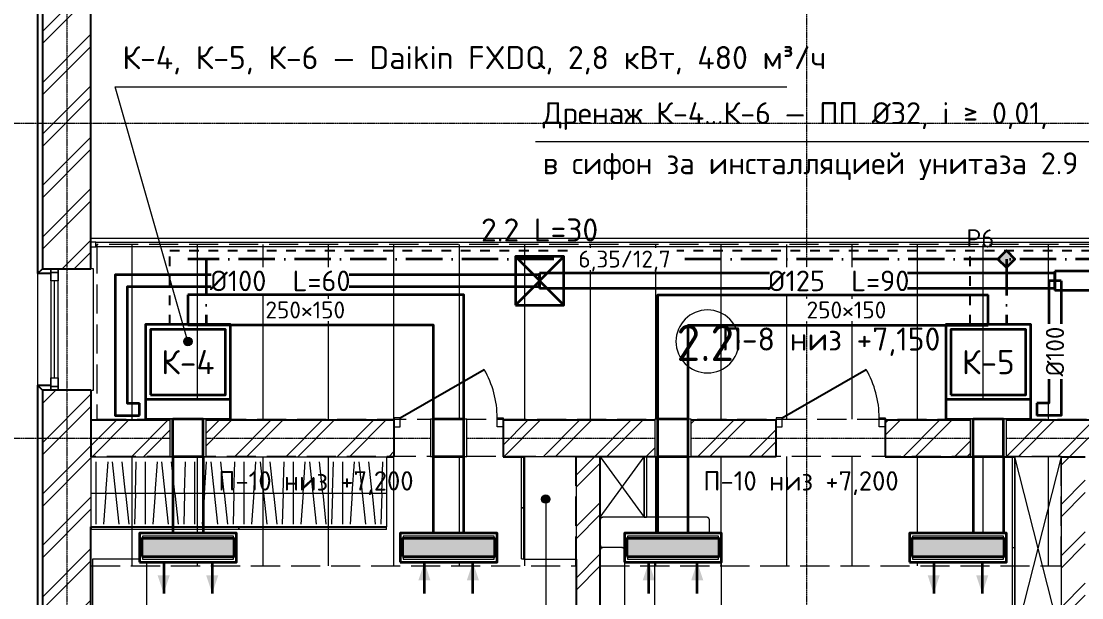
# Model space of a CAD drawing. Header units: millimetres. Extents: x -5016 to 22834, y -6019 to 18943.
# Drawn here: x -375 to 8371, y 4985 to 9742 of the extents above; entities that cross this region are included whole.
import ezdxf
from ezdxf.enums import TextEntityAlignment as Align

# ---------------------------------------------------------------- set-up
doc = ezdxf.new("R2010")
doc.units = ezdxf.units.MM
for name, pattern in [('ОВ_ПУНКТ', [160, 80, -80]), ('ОВ_ШП', [460, 300, -80, 0, -80]), ('ОВ_ШТРИХ', [330, 240, -90]), ('Осевая 12-2-2', [16, 12, -2, 0, -2])]:
    doc.linetypes.add(name, pattern=pattern)
for name, color, linetype, lineweight in [('A-AREA-IDEN', 8, 'Continuous', 13), ('A-DETL-GENF', 9, 'Continuous', 13), ('A-DOOR', 8, 'Continuous', 13), ('A-FLOR', 9, 'Continuous', 13), ('A-GLAZ', 8, 'Continuous', 13), ('A-GLAZ-CWMG', 8, 'Continuous', 13), ('A-WALL', 8, 'Continuous', 13), ('A-WALL-PATT', 8, 'Continuous', 13), ('I-FURN', 9, 'Continuous', 13), ('S-GRID', 8, 'Continuous', 13), ('АР_подложка', 8, 'Continuous', 13), ('ОВ_выноски', 7, 'Continuous', 18), ('ОВ_Дренаж', 4, 'Continuous', 25), ('ОВ_зоны', 5, 'Continuous', 18), ('ОВ_марки', 7, 'Continuous', 18), ('ОВ_П', 5, 'Continuous', 35), ('ОВ_Рец', 6, 'Continuous', 35), ('ОВ_Фреон', 6, 'Continuous', 35)]:
    doc.layers.add(name, color=color, linetype=linetype, lineweight=lineweight)
doc.styles.add('GOST', font='isocpeur.ttf', dxfattribs={"width": 0.9})
doc.styles.add('GOST Common', font='GOST_Common.ttf', dxfattribs={"height": 300})
pattern_1 = [(45, (0, 0), (-212.132, 212.132), []), (45, (0, 100), (-212.132, 212.132), [])]

# ---------------------------------------------------------------- blocks, each defined once
blk = doc.blocks.new('INT 18 Шкаф - INT 18 Шкаф-1564907-Этаж 2 - Планировка')
at = {"layer": 'A-DETL-GENF'}
for p, q in [((-1179.3, 307), (-1179.3, -207)), ((-1098, 50), (-1079.2, 307)), ((-1043.7, 307), (-1016.7, 50)), ((-935.3, 50), (-962.3, 307)), ((-854, 50), (-846.1, 307)), ((-772.7, 307), (-772.7, -207)), ((-691.3, 50), (-672.5, 307)), ((-637, 307), (-610, 50)), ((-528.7, 50), (-555.7, 307)), ((-447.3, 50), (-439.5, 307)), ((-366, 307), (-366, -207)), ((-284.7, 50), (-265.8, 307)), ((-230.3, 307), (-203.3, 50)), ((-122, 50), (-149, 307)), ((-40.7, 50), (-32.8, 307)), ((40.7, 307), (40.7, -207)), ((122, 50), (140.8, 307)), ((176.3, 307), (203.3, 50)), ((284.7, 50), (257.7, 307)), ((366, 50), (373.9, 307)), ((447.3, 307), (447.3, -207)), ((528.7, 50), (547.5, 307)), ((583, 307), (610, 50)), ((691.3, 50), (664.3, 307)), ((772.7, 50), (780.5, 307)), ((854, 307), (854, -207)), ((935.3, 50), (954.2, 307)), ((989.7, 307), (1016.7, 50)), ((1098, 50), (1071, 307)), ((1179.3, 50), (1187.2, 307)), ((-1220, 50), (-813.3, 50)), ((-1098, 50), (-1116.8, -207)), ((-1016.7, 50), (-989.7, -207)), ((-935.3, 50), (-908.3, -207)), ((-854, 50), (-861.9, -207)), ((-813.3, 50), (-406.7, 50)), ((-691.3, 50), (-710.2, -207)), ((-610, 50), (-583, -207)), ((-528.7, 50), (-501.7, -207)), ((-447.3, 50), (-455.2, -207)), ((-406.7, 50), (0, 50)), ((-284.7, 50), (-303.5, -207)), ((-203.3, 50), (-176.3, -207)), ((-122, 50), (-95, -207)), ((-40.7, 50), (-48.5, -207)), ((0, 50), (406.7, 50)), ((122, 50), (103.2, -207)), ((203.3, 50), (230.3, -207)), ((284.7, 50), (311.7, -207)), ((366, 50), (358.1, -207)), ((406.7, 50), (813.3, 50)), ((528.7, 50), (509.8, -207)), ((610, 50), (637, -207)), ((691.3, 50), (718.3, -207)), ((772.7, 50), (764.8, -207)), ((813.3, 50), (1220, 50)), ((935.3, 50), (916.5, -207)), ((1016.7, 50), (1043.7, -207)), ((1098, 50), (1125, -207)), ((1179.3, 50), (1171.5, -207))]:
    blk.add_line(p, q, dxfattribs=at)
at = {"layer": 'I-FURN'}
for p, q in [((-1220, 350), (1220, 350)), ((-1220, 350), (-1220, -230)), ((1220, -230), (1220, 350)), ((1220, -230), (-1220, -230)), ((-1218.5, -232), (-0.8, -232)), ((-1218.5, -232), (-1218.5, -250)), ((-0.8, -250), (-1218.5, -250)), ((-0.8, -250), (-0.8, -232)), ((0.8, -232), (1218.5, -232)), ((0.8, -232), (0.8, -250)), ((1218.5, -250), (0.8, -250)), ((1218.5, -250), (1218.5, -232))]:
    blk.add_line(p, q, dxfattribs=at)
blk = doc.blocks.new('INT 18 Шкаф - INT 18 Шкаф-1564945-Этаж 2 - Планировка')
at = {"layer": 'I-FURN'}
for p, q in [((-422.5, 350), (422.5, 350)), ((-422.5, 350), (-422.5, -80)), ((422.5, -80), (422.5, 350)), ((422.5, -80), (-422.5, -80)), ((-421, -82), (-0.8, -82)), ((-421, -82), (-421, -100)), ((-0.8, -100), (-0.8, -82)), ((0.8, -82), (421, -82)), ((0.8, -82), (0.8, -100)), ((421, -100), (421, -82)), ((-0.8, -100), (-421, -100)), ((421, -100), (0.8, -100))]:
    blk.add_line(p, q, dxfattribs=at)
blk = doc.blocks.new('INT Диван прямой - INT Диван прямой-1564975-Этаж 2 - Планировка')
at = {"layer": 'I-FURN'}
for p, q in [((-1150, 579), (-1150, -279)), ((-900, 579), (-900, 421)), ((900, 421), (900, 579)), ((1150, -279), (1150, 579)), ((-900, 379), (-900, 421)), ((-900, 379), (-900, 171)), ((879, 400), (-879, 400)), ((900, 421), (900, 379)), ((900, 171), (900, 379)), ((-900, -279), (-900, 171)), ((-879, 150), (879, 150)), ((900, 171), (900, -279)), ((-1129, -300), (-921, -300)), ((-900, -279), (-900, -379)), ((900, -379), (900, -279)), ((921, -300), (1129, -300)), ((-879, -400), (879, -400))]:
    blk.add_line(p, q, dxfattribs=at)
at = {"layer": 'I-FURN', "flags": 128}
for points in [[(-1129, 600), (-1129.8, 600), (-1130.7, 599.9), (-1131.5, 599.8), (-1132.3, 599.7), (-1133.2, 599.6), (-1134, 599.4), (-1134.8, 599.2), (-1135.6, 598.9), (-1136.4, 598.7), (-1137.2, 598.3), (-1137.9, 598), (-1138.7, 597.6), (-1139.4, 597.2), (-1140.2, 596.8), (-1140.9, 596.3), (-1141.5, 595.8), (-1142.2, 595.3), (-1142.8, 594.8), (-1143.5, 594.2), (-1144.1, 593.6), (-1144.6, 593), (-1145.2, 592.4), (-1145.7, 591.7), (-1146.2, 591), (-1146.7, 590.3), (-1147.1, 589.6), (-1147.5, 588.9), (-1147.9, 588.1), (-1148.3, 587.4), (-1148.6, 586.6), (-1148.9, 585.8), (-1149.1, 585), (-1149.3, 584.2), (-1149.5, 583.4), (-1149.7, 582.6), (-1149.8, 581.7), (-1149.9, 580.9), (-1150, 580.1), (-1150, 579.2), (-1150, 579)], [(-900, 579), (-900, 579.8), (-900.1, 580.7), (-900.2, 581.5), (-900.3, 582.3), (-900.4, 583.2), (-900.6, 584), (-900.8, 584.8), (-901.1, 585.6), (-901.3, 586.4), (-901.7, 587.2), (-902, 587.9), (-902.4, 588.7), (-902.8, 589.4), (-903.2, 590.2), (-903.7, 590.9), (-904.2, 591.5), (-904.7, 592.2), (-905.2, 592.8), (-905.8, 593.5), (-906.4, 594.1), (-907, 594.6), (-907.6, 595.2), (-908.3, 595.7), (-909, 596.2), (-909.7, 596.7), (-910.4, 597.1), (-911.1, 597.5), (-911.9, 597.9), (-912.6, 598.3), (-913.4, 598.6), (-914.2, 598.9), (-915, 599.1), (-915.8, 599.3), (-916.6, 599.5), (-917.4, 599.7), (-918.3, 599.8), (-919.1, 599.9), (-919.9, 600), (-920.8, 600), (-921, 600)], [(-879, 600), (-879.8, 600), (-880.7, 599.9), (-881.5, 599.8), (-882.3, 599.7), (-883.2, 599.6), (-884, 599.4), (-884.8, 599.2), (-885.6, 598.9), (-886.4, 598.7), (-887.2, 598.3), (-887.9, 598), (-888.7, 597.6), (-889.4, 597.2), (-890.2, 596.8), (-890.9, 596.3), (-891.5, 595.8), (-892.2, 595.3), (-892.8, 594.8), (-893.5, 594.2), (-894.1, 593.6), (-894.6, 593), (-895.2, 592.4), (-895.7, 591.7), (-896.2, 591), (-896.7, 590.3), (-897.1, 589.6), (-897.5, 588.9), (-897.9, 588.1), (-898.3, 587.4), (-898.6, 586.6), (-898.9, 585.8), (-899.1, 585), (-899.3, 584.2), (-899.5, 583.4), (-899.7, 582.6), (-899.8, 581.7), (-899.9, 580.9), (-900, 580.1), (-900, 579.2), (-900, 579)], [(900, 579), (900, 579.8), (899.9, 580.7), (899.8, 581.5), (899.7, 582.3), (899.6, 583.2), (899.4, 584), (899.2, 584.8), (898.9, 585.6), (898.7, 586.4), (898.3, 587.2), (898, 587.9), (897.6, 588.7), (897.2, 589.4), (896.8, 590.2), (896.3, 590.9), (895.8, 591.5), (895.3, 592.2), (894.8, 592.8), (894.2, 593.5), (893.6, 594.1), (893, 594.6), (892.4, 595.2), (891.7, 595.7), (891, 596.2), (890.3, 596.7), (889.6, 597.1), (888.9, 597.5), (888.1, 597.9), (887.4, 598.3), (886.6, 598.6), (885.8, 598.9), (885, 599.1), (884.2, 599.3), (883.4, 599.5), (882.6, 599.7), (881.7, 599.8), (880.9, 599.9), (880.1, 600), (879.2, 600), (879, 600)], [(921, 600), (920.2, 600), (919.3, 599.9), (918.5, 599.8), (917.7, 599.7), (916.8, 599.6), (916, 599.4), (915.2, 599.2), (914.4, 598.9), (913.6, 598.7), (912.8, 598.3), (912.1, 598), (911.3, 597.6), (910.6, 597.2), (909.8, 596.8), (909.1, 596.3), (908.5, 595.8), (907.8, 595.3), (907.2, 594.8), (906.5, 594.2), (905.9, 593.6), (905.4, 593), (904.8, 592.4), (904.3, 591.7), (903.8, 591), (903.3, 590.3), (902.9, 589.6), (902.5, 588.9), (902.1, 588.1), (901.7, 587.4), (901.4, 586.6), (901.1, 585.8), (900.9, 585), (900.7, 584.2), (900.5, 583.4), (900.3, 582.6), (900.2, 581.7), (900.1, 580.9), (900, 580.1), (900, 579.2), (900, 579)], [(1150, 579), (1150, 579.8), (1149.9, 580.7), (1149.8, 581.5), (1149.7, 582.3), (1149.6, 583.2), (1149.4, 584), (1149.2, 584.8), (1148.9, 585.6), (1148.7, 586.4), (1148.3, 587.2), (1148, 587.9), (1147.6, 588.7), (1147.2, 589.4), (1146.8, 590.2), (1146.3, 590.9), (1145.8, 591.5), (1145.3, 592.2), (1144.8, 592.8), (1144.2, 593.5), (1143.6, 594.1), (1143, 594.6), (1142.4, 595.2), (1141.7, 595.7), (1141, 596.2), (1140.3, 596.7), (1139.6, 597.1), (1138.9, 597.5), (1138.1, 597.9), (1137.4, 598.3), (1136.6, 598.6), (1135.8, 598.9), (1135, 599.1), (1134.2, 599.3), (1133.4, 599.5), (1132.6, 599.7), (1131.7, 599.8), (1130.9, 599.9), (1130.1, 600), (1129.2, 600), (1129, 600)], [(-900, 421), (-900, 420.2), (-899.9, 419.3), (-899.8, 418.5), (-899.7, 417.7), (-899.6, 416.8), (-899.4, 416), (-899.2, 415.2), (-898.9, 414.4), (-898.7, 413.6), (-898.3, 412.8), (-898, 412.1), (-897.6, 411.3), (-897.2, 410.6), (-896.8, 409.8), (-896.3, 409.1), (-895.8, 408.5), (-895.3, 407.8), (-894.8, 407.2), (-894.2, 406.5), (-893.6, 405.9), (-893, 405.4), (-892.4, 404.8), (-891.7, 404.3), (-891, 403.8), (-890.3, 403.3), (-889.6, 402.9), (-888.9, 402.5), (-888.1, 402.1), (-887.4, 401.7), (-886.6, 401.4), (-885.8, 401.1), (-885, 400.9), (-884.2, 400.7), (-883.4, 400.5), (-882.6, 400.3), (-881.7, 400.2), (-880.9, 400.1), (-880.1, 400), (-879.2, 400), (-879, 400)], [(-879, 400), (-879.8, 400), (-880.7, 399.9), (-881.5, 399.8), (-882.3, 399.7), (-883.2, 399.6), (-884, 399.4), (-884.8, 399.2), (-885.6, 398.9), (-886.4, 398.7), (-887.2, 398.3), (-887.9, 398), (-888.7, 397.6), (-889.4, 397.2), (-890.2, 396.8), (-890.9, 396.3), (-891.5, 395.8), (-892.2, 395.3), (-892.8, 394.8), (-893.5, 394.2), (-894.1, 393.6), (-894.6, 393), (-895.2, 392.4), (-895.7, 391.7), (-896.2, 391), (-896.7, 390.3), (-897.1, 389.6), (-897.5, 388.9), (-897.9, 388.1), (-898.3, 387.4), (-898.6, 386.6), (-898.9, 385.8), (-899.1, 385), (-899.3, 384.2), (-899.5, 383.4), (-899.7, 382.6), (-899.8, 381.7), (-899.9, 380.9), (-900, 380.1), (-900, 379.2), (-900, 379)], [(-879, 400), (-879.8, 400), (-880.7, 399.9), (-881.5, 399.8), (-882.3, 399.7), (-883.2, 399.6), (-884, 399.4), (-884.8, 399.2), (-885.6, 398.9), (-886.4, 398.7), (-887.2, 398.3), (-887.9, 398), (-888.7, 397.6), (-889.4, 397.2), (-890.2, 396.8), (-890.9, 396.3), (-891.5, 395.8), (-892.2, 395.3), (-892.8, 394.8), (-893.5, 394.2), (-894.1, 393.6), (-894.6, 393), (-895.2, 392.4), (-895.7, 391.7), (-896.2, 391), (-896.7, 390.3), (-897.1, 389.6), (-897.5, 388.9), (-897.9, 388.1), (-898.3, 387.4), (-898.6, 386.6), (-898.9, 385.8), (-899.1, 385), (-899.3, 384.2), (-899.5, 383.4), (-899.7, 382.6), (-899.8, 381.7), (-899.9, 380.9), (-900, 380.1), (-900, 379.2)], [(879, 400), (879.8, 400), (880.7, 400.1), (881.5, 400.2), (882.3, 400.3), (883.2, 400.4), (884, 400.6), (884.8, 400.8), (885.6, 401.1), (886.4, 401.3), (887.2, 401.7), (887.9, 402), (888.7, 402.4), (889.4, 402.8), (890.2, 403.2), (890.9, 403.7), (891.5, 404.2), (892.2, 404.7), (892.8, 405.2), (893.5, 405.8), (894.1, 406.4), (894.6, 407), (895.2, 407.6), (895.7, 408.3), (896.2, 409), (896.7, 409.7), (897.1, 410.4), (897.5, 411.1), (897.9, 411.9), (898.3, 412.6), (898.6, 413.4), (898.9, 414.2), (899.1, 415), (899.3, 415.8), (899.5, 416.6), (899.7, 417.4), (899.8, 418.3), (899.9, 419.1), (900, 419.9), (900, 420.8), (900, 421)], [(900, 379), (900, 379.8), (899.9, 380.7), (899.8, 381.5), (899.7, 382.3), (899.6, 383.2), (899.4, 384), (899.2, 384.8), (898.9, 385.6), (898.7, 386.4), (898.3, 387.2), (898, 387.9), (897.6, 388.7), (897.2, 389.4), (896.8, 390.2), (896.3, 390.9), (895.8, 391.5), (895.3, 392.2), (894.8, 392.8), (894.2, 393.5), (893.6, 394.1), (893, 394.6), (892.4, 395.2), (891.7, 395.7), (891, 396.2), (890.3, 396.7), (889.6, 397.1), (888.9, 397.5), (888.1, 397.9), (887.4, 398.3), (886.6, 398.6), (885.8, 398.9), (885, 399.1), (884.2, 399.3), (883.4, 399.5), (882.6, 399.7), (881.7, 399.8), (880.9, 399.9), (880.1, 400), (879.2, 400), (879, 400)], [(900, 379), (900, 379.8), (899.9, 380.7), (899.8, 381.5), (899.7, 382.3), (899.6, 383.2), (899.4, 384), (899.2, 384.8), (898.9, 385.6), (898.7, 386.4), (898.3, 387.2), (898, 387.9), (897.6, 388.7), (897.2, 389.4), (896.8, 390.2), (896.3, 390.9), (895.8, 391.5), (895.3, 392.2), (894.8, 392.8), (894.2, 393.5), (893.6, 394.1), (893, 394.6), (892.4, 395.2), (891.7, 395.7), (891, 396.2), (890.3, 396.7), (889.6, 397.1), (888.9, 397.5), (888.1, 397.9), (887.4, 398.3), (886.6, 398.6), (885.8, 398.9), (885, 399.1), (884.2, 399.3), (883.4, 399.5), (882.6, 399.7), (881.7, 399.8), (880.9, 399.9), (880.1, 400), (879.2, 400), (879, 400)], [(-900, 171), (-900, 170.2), (-899.9, 169.3), (-899.8, 168.5), (-899.7, 167.7), (-899.6, 166.8), (-899.4, 166), (-899.2, 165.2), (-898.9, 164.4), (-898.7, 163.6), (-898.3, 162.8), (-898, 162.1), (-897.6, 161.3), (-897.2, 160.6), (-896.8, 159.8), (-896.3, 159.1), (-895.8, 158.5), (-895.3, 157.8), (-894.8, 157.2), (-894.2, 156.5), (-893.6, 155.9), (-893, 155.4), (-892.4, 154.8), (-891.7, 154.3), (-891, 153.8), (-890.3, 153.3), (-889.6, 152.9), (-888.9, 152.5), (-888.1, 152.1), (-887.4, 151.7), (-886.6, 151.4), (-885.8, 151.1), (-885, 150.9), (-884.2, 150.7), (-883.4, 150.5), (-882.6, 150.3), (-881.7, 150.2), (-880.9, 150.1), (-880.1, 150), (-879.2, 150), (-879, 150)], [(879, 150), (879.8, 150), (880.7, 150.1), (881.5, 150.2), (882.3, 150.3), (883.2, 150.4), (884, 150.6), (884.8, 150.8), (885.6, 151.1), (886.4, 151.3), (887.2, 151.7), (887.9, 152), (888.7, 152.4), (889.4, 152.8), (890.2, 153.2), (890.9, 153.7), (891.5, 154.2), (892.2, 154.7), (892.8, 155.2), (893.5, 155.8), (894.1, 156.4), (894.6, 157), (895.2, 157.6), (895.7, 158.3), (896.2, 159), (896.7, 159.7), (897.1, 160.4), (897.5, 161.1), (897.9, 161.9), (898.3, 162.6), (898.6, 163.4), (898.9, 164.2), (899.1, 165), (899.3, 165.8), (899.5, 166.6), (899.7, 167.4), (899.8, 168.3), (899.9, 169.1), (900, 169.9), (900, 170.8), (900, 171)], [(-1150, -279), (-1150, -279.8), (-1149.9, -280.7), (-1149.8, -281.5), (-1149.7, -282.3), (-1149.6, -283.2), (-1149.4, -284), (-1149.2, -284.8), (-1148.9, -285.6), (-1148.7, -286.4), (-1148.3, -287.2), (-1148, -287.9), (-1147.6, -288.7), (-1147.2, -289.4), (-1146.8, -290.2), (-1146.3, -290.9), (-1145.8, -291.5), (-1145.3, -292.2), (-1144.8, -292.8), (-1144.2, -293.5), (-1143.6, -294.1), (-1143, -294.6), (-1142.4, -295.2), (-1141.7, -295.7), (-1141, -296.2), (-1140.3, -296.7), (-1139.6, -297.1), (-1138.9, -297.5), (-1138.1, -297.9), (-1137.4, -298.3), (-1136.6, -298.6), (-1135.8, -298.9), (-1135, -299.1), (-1134.2, -299.3), (-1133.4, -299.5), (-1132.6, -299.7), (-1131.7, -299.8), (-1130.9, -299.9), (-1130.1, -300), (-1129.2, -300), (-1129, -300)], [(-921, -300), (-920.2, -300), (-919.3, -299.9), (-918.5, -299.8), (-917.7, -299.7), (-916.8, -299.6), (-916, -299.4), (-915.2, -299.2), (-914.4, -298.9), (-913.6, -298.7), (-912.8, -298.3), (-912.1, -298), (-911.3, -297.6), (-910.6, -297.2), (-909.8, -296.8), (-909.1, -296.3), (-908.5, -295.8), (-907.8, -295.3), (-907.2, -294.8), (-906.5, -294.2), (-905.9, -293.6), (-905.4, -293), (-904.8, -292.4), (-904.3, -291.7), (-903.8, -291), (-903.3, -290.3), (-902.9, -289.6), (-902.5, -288.9), (-902.1, -288.1), (-901.7, -287.4), (-901.4, -286.6), (-901.1, -285.8), (-900.9, -285), (-900.7, -284.2), (-900.5, -283.4), (-900.3, -282.6), (-900.2, -281.7), (-900.1, -280.9), (-900, -280.1), (-900, -279.2), (-900, -279)], [(900, -279), (900, -279.8), (900.1, -280.7), (900.2, -281.5), (900.3, -282.3), (900.4, -283.2), (900.6, -284), (900.8, -284.8), (901.1, -285.6), (901.3, -286.4), (901.7, -287.2), (902, -287.9), (902.4, -288.7), (902.8, -289.4), (903.2, -290.2), (903.7, -290.9), (904.2, -291.5), (904.7, -292.2), (905.2, -292.8), (905.8, -293.5), (906.4, -294.1), (907, -294.6), (907.6, -295.2), (908.3, -295.7), (909, -296.2), (909.7, -296.7), (910.4, -297.1), (911.1, -297.5), (911.9, -297.9), (912.6, -298.3), (913.4, -298.6), (914.2, -298.9), (915, -299.1), (915.8, -299.3), (916.6, -299.5), (917.4, -299.7), (918.3, -299.8), (919.1, -299.9), (919.9, -300), (920.8, -300), (921, -300)], [(1129, -300), (1129.8, -300), (1130.7, -299.9), (1131.5, -299.8), (1132.3, -299.7), (1133.2, -299.6), (1134, -299.4), (1134.8, -299.2), (1135.6, -298.9), (1136.4, -298.7), (1137.2, -298.3), (1137.9, -298), (1138.7, -297.6), (1139.4, -297.2), (1140.2, -296.8), (1140.9, -296.3), (1141.5, -295.8), (1142.2, -295.3), (1142.8, -294.8), (1143.5, -294.2), (1144.1, -293.6), (1144.6, -293), (1145.2, -292.4), (1145.7, -291.7), (1146.2, -291), (1146.7, -290.3), (1147.1, -289.6), (1147.5, -288.9), (1147.9, -288.1), (1148.3, -287.4), (1148.6, -286.6), (1148.9, -285.8), (1149.1, -285), (1149.3, -284.2), (1149.5, -283.4), (1149.7, -282.6), (1149.8, -281.7), (1149.9, -280.9), (1150, -280.1), (1150, -279.2), (1150, -279)], [(-900, -379), (-900, -379.8), (-899.9, -380.7), (-899.8, -381.5), (-899.7, -382.3), (-899.6, -383.2), (-899.4, -384), (-899.2, -384.8), (-898.9, -385.6), (-898.7, -386.4), (-898.3, -387.2), (-898, -387.9), (-897.6, -388.7), (-897.2, -389.4), (-896.8, -390.2), (-896.3, -390.9), (-895.8, -391.5), (-895.3, -392.2), (-894.8, -392.8), (-894.2, -393.5), (-893.6, -394.1), (-893, -394.6), (-892.4, -395.2), (-891.7, -395.7), (-891, -396.2), (-890.3, -396.7), (-889.6, -397.1), (-888.9, -397.5), (-888.1, -397.9), (-887.4, -398.3), (-886.6, -398.6), (-885.8, -398.9), (-885, -399.1), (-884.2, -399.3), (-883.4, -399.5), (-882.6, -399.7), (-881.7, -399.8), (-880.9, -399.9), (-880.1, -400), (-879.2, -400), (-879, -400)], [(879, -400), (879.8, -400), (880.7, -399.9), (881.5, -399.8), (882.3, -399.7), (883.2, -399.6), (884, -399.4), (884.8, -399.2), (885.6, -398.9), (886.4, -398.7), (887.2, -398.3), (887.9, -398), (888.7, -397.6), (889.4, -397.2), (890.2, -396.8), (890.9, -396.3), (891.5, -395.8), (892.2, -395.3), (892.8, -394.8), (893.5, -394.2), (894.1, -393.6), (894.6, -393), (895.2, -392.4), (895.7, -391.7), (896.2, -391), (896.7, -390.3), (897.1, -389.6), (897.5, -388.9), (897.9, -388.1), (898.3, -387.4), (898.6, -386.6), (898.9, -385.8), (899.1, -385), (899.3, -384.2), (899.5, -383.4), (899.7, -382.6), (899.8, -381.7), (899.9, -380.9), (900, -380.1), (900, -379.2), (900, -379)]]:
    blk.add_lwpolyline(points, dxfattribs=at)
blk = doc.blocks.new('INT 20 Окно Прямоугольник 1ст - INT 20 Окно Прямоугольник 1ст 1000-3000h остекление-1568838-Этаж 2 - Планировка')
at = {"layer": 'A-GLAZ'}
for p, q in [((460, 240), (-460, 240)), ((-500, 130), (-400, 130)), ((-470, 130), (-500, 130)), ((-470, 70), (-470, 130)), ((-400, 130), (-470, 130)), ((-470, 130), (-470, 70)), ((400, 130), (500, 130)), ((470, 130), (400, 130)), ((500, 130), (470, 130)), ((470, 130), (470, 70)), ((470, 70), (470, 130)), ((-500, 70), (-470, 70)), ((-400, 70), (-500, 70)), ((-470, 70), (-400, 70)), ((500, 70), (400, 70)), ((400, 70), (470, 70)), ((470, 70), (500, 70)), ((-500, -200), (-500, -220)), ((-500, -220), (500, -220)), ((500, -220), (500, -200))]:
    blk.add_line(p, q, dxfattribs=at)
blk = doc.blocks.new('INT 20 Откосы окон снаружи Прямоугольник - INT 20 Откосы окон снаружи Прямоугольник-1566574-Этаж 2 - Планировка')
at = {"layer": 'A-WALL', "lineweight": 25}
for p, q in [((-476.7, 30), (-476.7, -80)), ((443.3, -80), (443.3, 30))]:
    blk.add_line(p, q, dxfattribs=at)
blk = doc.blocks.new('INT 20 Стекло - Стекло-1566582-Этаж 2 - Планировка')
at = {"layer": 'A-GLAZ'}
for p, q in [((400, 30), (-400, 30)), ((-400, 30), (-400, -30)), ((-400, 0), (400, 0)), ((400, -30), (400, 30)), ((-400, -30), (400, -30))]:
    blk.add_line(p, q, dxfattribs=at)
blk = doc.blocks.new('Прямоугольный импост - Прямоугольный импост черный-1565332-Этаж 2 - Планировка')
at = {"layer": 'A-GLAZ-CWMG'}
for p, q in [((2408.2, 12552.6), (2408.2, 12592.6)), ((2408.2, 12592.6), (11578.2, 12592.6)), ((11578.2, 12552.6), (2408.2, 12552.6))]:
    blk.add_line(p, q, dxfattribs=at)
blk = doc.blocks.new('Прямоугольный импост - Прямоугольный импост черный-1565334-Этаж 2 - Планировка')
at = {"layer": 'A-GLAZ-CWMG'}
for p, q in [((-40, -20), (-40, 20)), ((-40, 20), (0, 20)), ((0, -20), (-40, -20))]:
    blk.add_line(p, q, dxfattribs=at)
blk = doc.blocks.new('INT 19 Дверь межкомнатная одностворчатая - 900 х 2370 _800_ Глухое П-НАР-1569046-Этаж 2 - Планировка')
at = {"layer": 'A-DOOR', "lineweight": 25}
blk.add_line((-400, 170), (292.8, 570), dxfattribs=at)
at = {"layer": 'A-DOOR'}
for p, q in [((-400, 170), (-450, 170)), ((-450, 170), (-450, 95)), ((-450, 95), (-400, 95)), ((-400, 95), (-400, 170)), ((400, 95), (400, 170)), ((400, 170), (450, 170)), ((450, 95), (400, 95)), ((450, 170), (450, 95))]:
    blk.add_line(p, q, dxfattribs=at)
blk.add_arc((-400, 170), 800, 360, 30, dxfattribs=at)
blk = doc.blocks.new('INT 18 Шкаф - INT 18 Шкаф-1565524-Этаж 2 - Планировка')
at = {"layer": 'A-DETL-GENF'}
for p, q in [((250, 350), (-250, -13.2)), ((-250, 350), (250, -13.2))]:
    blk.add_line(p, q, dxfattribs=at)
at = {"layer": 'I-FURN'}
for p, q in [((-250, 350), (-250, 329)), ((250, -11.2), (-250, -11.2)), ((-248.5, -13.2), (248.5, -13.2)), ((-248.5, -13.2), (-248.5, -31.2)), ((248.5, -31.2), (-248.5, -31.2)), ((248.5, -31.2), (248.5, -13.2))]:
    blk.add_line(p, q, dxfattribs=at)
blk = doc.blocks.new('INT 18 Шкаф-ящики - INT 18 Шкаф-ящики-V8-Этаж 2 - Планировка')
at = {"layer": 'I-FURN'}
for p, q in [((300, 350), (-300, 350)), ((-300, 350), (-300, -100)), ((300, -100), (300, 350)), ((-300, -100), (300, -100))]:
    blk.add_line(p, q, dxfattribs=at)
blk = doc.blocks.new('INT 18 Шкаф - INT 18 Шкаф-1565985-Этаж 2 - Планировка')
at = {"layer": 'A-DETL-GENF'}
for p, q in [((750, -350), (-750, 32)), ((-750, -350), (750, 32))]:
    blk.add_line(p, q, dxfattribs=at)
at = {"layer": 'I-FURN'}
for p, q in [((-750, 30), (-750, -350)), ((-750, 30), (750, 30)), ((-748.5, 50), (-0.8, 50)), ((-748.5, 50), (-748.5, 32)), ((-0.8, 32), (-748.5, 32)), ((-0.8, 32), (-0.8, 50)), ((0.8, 50), (748.5, 50)), ((0.8, 50), (0.8, 32)), ((748.5, 32), (0.8, 32)), ((748.5, 32), (748.5, 50)), ((750, -350), (750, 30)), ((750, -350), (-750, -350))]:
    blk.add_line(p, q, dxfattribs=at)
blk = doc.blocks.new('INT Марка помещения - Номер помещения _ Площадь _ Имя-1615504-Этаж 2 - Планировка')
at = {"layer": 'A-AREA-IDEN'}
for start, end in [(360, 180), (180, 360)]:
    blk.add_arc((0, 0), 2.6, start, end, dxfattribs=at)
blk = doc.blocks.new('АР_План_2_этажа')
at = {"layer": 'A-WALL-PATT', "lineweight": 9}
h = blk.add_hatch(dxfattribs=at)
h.set_pattern_fill('FP_1', color=256, style=0, pattern_type=2)
h.set_pattern_definition(pattern_1)
h.paths.add_polyline_path([(1968.2, 5572.6), (2368.2, 5572.6), (2368.2, 11372.6), (1968.2, 11372.6), (1968.2, 7492.1)])
h.paths.add_polyline_path([(2368.2, 12372.6), (2368.2, 17022.6), (1968.2, 17022.6), (1968.2, 12372.6), (2210.7, 12372.6)])
h.paths.add_polyline_path([(2368.2, 18022.6), (2368.2, 18272.6), (1968.2, 18272.6), (1968.2, 18022.6), (2210.7, 18022.6)])
h = blk.add_hatch(dxfattribs=at)
h.set_pattern_fill('FP_1', color=256, style=0, pattern_type=2)
h.set_pattern_definition(pattern_1)
h.paths.add_polyline_path([(14568.2, 10822.6), (14568.2, 11122.6), (12070.2, 11122.6), (12070.2, 10822.6), (14485.7, 10822.6)])
h.paths.add_polyline_path([(10875.4, 10822.6), (11170.2, 10822.6), (11170.2, 11122.6), (8918.2, 11122.6), (8918.2, 10822.6), (10568.2, 10822.6)])
h.paths.add_polyline_path([(8018.2, 10822.6), (8018.2, 11122.6), (5768.2, 11122.6), (5768.2, 10822.6), (7987.2, 10822.6)])
h.paths.add_polyline_path([(4808.2, 10822.6), (4868.2, 10822.6), (4868.2, 11122.6), (2368.2, 11122.6), (2368.2, 10822.6), (3654.8, 10822.6)])
h = blk.add_hatch(dxfattribs=at)
h.set_pattern_fill('FP_1', color=256, style=0, pattern_type=2)
h.set_pattern_definition(pattern_1)
h.paths.add_polyline_path([(6368.2, 5972.6), (6568.2, 5972.6), (6568.2, 10822.6), (6368.2, 10822.6), (6368.2, 6431.3)])
h = blk.add_hatch(dxfattribs=at)
h.set_pattern_fill('FP_1', color=256, style=0, pattern_type=2)
h.set_pattern_definition(pattern_1)
h.paths.add_polyline_path([(10568.2, 5972.6), (10568.2, 10822.6), (10368.2, 10822.6), (10368.2, 5972.6)])
at = {"layer": 'A-FLOR'}
blk.add_line((11568.2, 12622.6), (2368.2, 12622.6), dxfattribs=at)
at = {"layer": 'A-WALL', "lineweight": 25}
for p, q in [((1928.2, 17062.6), (1928.2, 12332.6)), ((1968.2, 17022.6), (1968.2, 12372.6)), ((2368.2, 12372.6), (2368.2, 17022.6)), ((1928.2, 12332.6), (1968.2, 12372.6)), ((1968.2, 12372.6), (2368.2, 12372.6)), ((1928.2, 11412.6), (1928.2, 5532.6)), ((1968.2, 11372.6), (1928.2, 11412.6)), ((2368.2, 11372.6), (1968.2, 11372.6)), ((1968.2, 11372.6), (1968.2, 5572.6)), ((2368.2, 11372.6), (2368.2, 10822.6)), ((4868.2, 11122.6), (2368.2, 11122.6)), ((4868.2, 10822.6), (4868.2, 11122.6)), ((8018.2, 11122.6), (5768.2, 11122.6)), ((5768.2, 11122.6), (5768.2, 10822.6)), ((8018.2, 10822.6), (8018.2, 11122.6)), ((11170.2, 11122.6), (8918.2, 11122.6)), ((8918.2, 11122.6), (8918.2, 10822.6)), ((4808.2, 10822.6), (4868.2, 10822.6)), ((5768.2, 10822.6), (5938.2, 10822.6)), ((8018.2, 10822.6), (6368.2, 10822.6)), ((6568.2, 5972.6), (6568.2, 10822.6)), ((8918.2, 10822.6), (9988.2, 10822.6)), ((10368.2, 10822.6), (10568.2, 10822.6)), ((2368.2, 6884.8), (2368.2, 10242.6)), ((6368.2, 9977.6), (6368.2, 5972.6))]:
    blk.add_line(p, q, dxfattribs=at)
at = {"layer": 'S-GRID', "color": 251, "linetype": 'Осевая 12-2-2', "true_color": 0x646464}
for p, q in [((2168.2, 22574.8), (2168.2, -1346.2)), ((8268.2, 22574.8), (8268.2, -1346.2)), ((23375.6, 13572.6), (-1176.1, 13572.6)), ((23375.6, 10972.6), (-1176.1, 10972.6))]:
    blk.add_line(p, q, dxfattribs=at)
at = {"layer": 'A-AREA-IDEN', "xscale": 99.99999999999993, "yscale": 99.99999999999993, "zscale": 99.99999999999993}
blk.add_blockref('INT Марка помещения - Номер помещения _ Площадь _ Имя-1615504-Этаж 2 - Планировка', (7452.6, 11773.4), dxfattribs=at)
at = {"layer": 'A-DOOR', "lineweight": 25}
for p in [(5318.2, 10972.6), (8468.2, 10972.6)]:
    blk.add_blockref('INT 19 Дверь межкомнатная одностворчатая - 900 х 2370 _800_ Глухое П-НАР-1569046-Этаж 2 - Планировка', p, dxfattribs=at)
at = {"layer": 'A-GLAZ', "rotation": 89.99999999999991}
for name, p in [('INT 20 Окно Прямоугольник 1ст - INT 20 Окно Прямоугольник 1ст 1000-3000h остекление-1568838-Этаж 2 - Планировка', (2168.2, 11872.6)), ('INT 20 Стекло - Стекло-1566582-Этаж 2 - Планировка', (2068.2, 11872.6))]:
    blk.add_blockref(name, p, dxfattribs=at)
at = {"layer": 'A-GLAZ-CWMG', "extrusion": (0, 0, -1)}
blk.add_blockref('Прямоугольный импост - Прямоугольный импост черный-1565334-Этаж 2 - Планировка', (-2368.2, 12572.6), dxfattribs=at)
at = {"layer": 'A-GLAZ-CWMG'}
blk.add_blockref('Прямоугольный импост - Прямоугольный импост черный-1565332-Этаж 2 - Планировка', (0, 0), dxfattribs=at)
at = {"layer": 'A-WALL', "lineweight": 25, "rotation": 89.99999999999991}
blk.add_blockref('INT 20 Откосы окон снаружи Прямоугольник - INT 20 Откосы окон снаружи Прямоугольник-1566574-Этаж 2 - Планировка', (1958.2, 11889.4), dxfattribs=at)
at = {"layer": 'I-FURN'}
blk.add_blockref('INT 18 Шкаф - INT 18 Шкаф-1564907-Этаж 2 - Планировка', (3588.2, 10472.6), dxfattribs=at)
for name, p, rotation in [('INT 18 Шкаф - INT 18 Шкаф-1564945-Этаж 2 - Планировка', (6018.2, 10400.1), 270.0000000000007), ('INT 18 Шкаф - INT 18 Шкаф-1565524-Этаж 2 - Планировка', (6918.2, 10572.6), 90.00000000000053), ('INT 18 Шкаф - INT 18 Шкаф-1565985-Этаж 2 - Планировка', (10018.2, 10072.6), 89.99999999999852), ('INT Диван прямой - INT Диван прямой-1564975-Этаж 2 - Планировка', (7168.2, 9172.6), 89.9999999999993), ('INT 18 Шкаф-ящики - INT 18 Шкаф-ящики-V8-Этаж 2 - Планировка', (2730.2, 9677.6), 89.9999999999984)]:
    blk.add_blockref(name, p, dxfattribs=dict(at, rotation=rotation))
at = {"layer": 'A-AREA-IDEN', "insert": (7197.2, 11912.1), "char_height": 300, "width": 625.316, "attachment_point": 1, "style": 'GOST Common'}
blk.add_mtext('2.2', dxfattribs=at)

msp = doc.modelspace()

# ---------------------------------------------------------------- block references
at = {"layer": 'АР_подложка'}
msp.add_blockref('АР_План_2_этажа', (-2168, -4673), dxfattribs=at)

# ---------------------------------------------------------------- next in the draw order: hatches: boundary and pattern name
at = {"layer": 'ОВ_выноски'}
h = msp.add_hatch(color=7, dxfattribs=at)
edge = h.paths.add_edge_path()
edge.add_arc((1000, 7100), 35, 0, 360)
h = msp.add_hatch(color=7, dxfattribs=at)
edge = h.paths.add_edge_path()
edge.add_arc((3950, 5800), 35, 0, 360)
at = {"layer": 'ОВ_зоны'}
h = msp.add_hatch(dxfattribs=at)
h.set_pattern_fill('ANSI31', scale=170, angle=45)
h.paths.add_polyline_path([(250, 6460), (9500, 6460), (9500, 7900), (250, 7900)])
h = msp.add_hatch(dxfattribs=at)
h.set_pattern_fill('ANSI31', scale=170, angle=45)
h.paths.add_polyline_path([(200, 5250), (4200, 5250), (4200, 6150), (200, 6150)])
h = msp.add_hatch(dxfattribs=at)
h.set_pattern_fill('ANSI31', scale=170, angle=45)
h.paths.add_polyline_path([(4400, 5250), (8200, 5250), (8200, 6150), (4400, 6150)])
at = {"layer": 'ОВ_П'}
for points in [[(800, 5020), (849.5, 5170), (750.5, 5170)], [(1200, 5020), (1249.5, 5170), (1150.5, 5170)], [(7150, 5020), (7199.5, 5170), (7100.5, 5170)], [(7550, 5020), (7599.5, 5170), (7500.5, 5170)]]:
    msp.add_hatch(color=5, dxfattribs=at).paths.add_polyline_path(points)
at = {"layer": 'ОВ_Фреон'}
msp.add_hatch(color=6, dxfattribs=at).paths.add_polyline_path([(7680, 7780), (7750, 7850), (7820, 7780), (7750, 7710)])

# ---------------------------------------------------------------- next in the draw order: linework, layer by layer
at = {"layer": 'ОВ_выноски'}
for points in [[(1000, 7100), (400, 9200)], [(400, 9200), (5938.8, 9200)], [(3866, 8750), (8450, 8750)], [(3950, 5800), (3950, 2050)]]:
    msp.add_lwpolyline(points, dxfattribs=at)
for centre in [(1000, 7100), (3950, 5800)]:
    msp.add_circle(centre, 35, dxfattribs=at)
at = {"layer": 'ОВ_Дренаж', "linetype": 'ОВ_ПУНКТ'}
for points in [[(850, 7850), (12550, 7850), (12950, 8350)], [(850, 7240), (850, 7850)], [(7450, 7240), (7450, 7850)]]:
    msp.add_lwpolyline(points, dxfattribs=at)
at = {"layer": 'ОВ_зоны', "linetype": 'ОВ_ШТРИХ'}
for points in [[(250, 6460), (9500, 6460), (9500, 7900), (250, 7900)], [(200, 5250), (4200, 5250), (4200, 6150), (200, 6150)], [(4400, 5250), (8200, 5250), (8200, 6150), (4400, 6150)]]:
    msp.add_lwpolyline(points, close=True, dxfattribs=at)
at = {"layer": 'ОВ_П'}
msp.add_lwpolyline([(3700, 7400), (4100, 7400), (4100, 7800), (3700, 7800)], close=True, dxfattribs=at)
for points in [[(3700, 7400), (4100, 7800)], [(3700, 7800), (4100, 7400)], [(3900, 7650), (400, 7650), (400, 6490), (600, 6490)], [(8150, 7662.5), (3900, 7662.5)], [(3900, 7662.5), (3900, 7537.5)], [(3900, 7550), (3900, 7650)], [(11850, 7680), (8150, 7680)], [(8150, 7680), (8150, 7520)], [(8150, 7537.5), (8150, 7662.5)], [(3900, 7550), (500, 7550), (500, 6590), (600, 6590)], [(8150, 7537.5), (3900, 7537.5)], [(8200, 7600), (8200, 6490), (8000, 6490)], [(8100, 7600), (8100, 6590), (8000, 6590)], [(8200, 7600), (8100, 7600)], [(11850, 7520), (8150, 7520)], [(600, 6490), (600, 6590)], [(8000, 6590), (8000, 6490)]]:
    msp.add_lwpolyline(points, dxfattribs=at)
at = {"layer": 'ОВ_Рец'}
for points in [[(1000, 7485), (1000, 7235)], [(7600, 7235), (7600, 7485)], [(875, 5520), (1125, 5520)], [(3025, 5520), (3275, 5520)], [(4875, 5520), (5125, 5520)], [(7475, 5520), (7725, 5520)]]:
    msp.add_lwpolyline(points, dxfattribs=at)
at = {"layer": 'ОВ_Фреон', "linetype": 'ОВ_ШП', "lineweight": 35}
for points in [[(13600, 9220), (13600, 9700), (12300, 9700), (12300, 7780), (1000, 7780)], [(1150, 7780), (1150, 7240)], [(7750, 7780), (7750, 7240)]]:
    msp.add_lwpolyline(points, dxfattribs=at)
at = {"layer": 'ОВ_Фреон'}
for points in [[(7680, 7780), (7750, 7850), (7820, 7780), (7750, 7710)], [(650, 6620), (1350, 6620), (1350, 7240), (650, 7240)], [(690, 6660), (1310, 6660), (1310, 7200), (690, 7200)], [(7250, 6620), (7950, 6620), (7950, 7240), (7250, 7240)], [(7290, 6660), (7910, 6660), (7910, 7200), (7290, 7200)]]:
    msp.add_lwpolyline(points, close=True, dxfattribs=at)

# ---------------------------------------------------------------- next in the draw order: texts
at = {"layer": 'ОВ_зоны', "style": 'GOST'}
for s, height, p in [('П-8 низ +7,150', 190, (5400, 7120)), ('П-10 низ +7,200', 160, (1250, 5950)), ('П-10 низ +7,200', 160, (5250, 5950))]:
    msp.add_text(s, height=height, dxfattribs=at).set_placement(p, align=Align.MIDDLE_LEFT)
at = {"layer": 'ОВ_марки', "style": 'GOST'}
for s, height, p in [('К-4, К-5, К-6 — Daikin FXDQ, 2,8 кВт, 480 м³/ч', 190, (460, 9290)), ('Дренаж К-4...К-6 — ПП Ø32, i ≥ 0,01,', 180, (3926, 8840))]:
    msp.add_text(s, height=height, dxfattribs=at).set_placement(p, align=Align.BOTTOM_LEFT)
msp.add_text('в сифон за инсталляцией унитаза 2.9 (ВК)', height=180, dxfattribs=at).set_placement((3926, 8660), align=Align.TOP_LEFT)
at = {"layer": 'ОВ_П', "style": 'GOST'}
msp.add_text('2.2 L=30', height=190, dxfattribs=at).set_placement((3900, 8020), align=Align.MIDDLE_CENTER)
at = {"layer": 'ОВ_Фреон', "style": 'GOST'}
msp.add_text('Р6', height=150, dxfattribs=at).set_placement((7650, 7950), align=Align.MIDDLE_RIGHT)
for s, p in [('К-4', (1000, 6930)), ('К-5', (7600, 6930))]:
    msp.add_text(s, height=200, dxfattribs=at).set_placement(p, align=Align.MIDDLE_CENTER)

# ---------------------------------------------------------------- next in the draw order: wipeouts: each hides what was drawn before it
for points in [[(4169.4, 7689), (5030.6, 7689), (5030.6, 7871), (4169.4, 7871)], [(1194, 7489.5), (2328, 7489.5), (2328, 7710.5), (1194, 7710.5)], [(5798, 7489.5), (6932, 7489.5), (6932, 7710.5), (5798, 7710.5)], [(8052.5, 6791), (8247.5, 6791), (8247.5, 7243), (8052.5, 7243)], [(650, 6460), (1350, 6460), (1350, 6620), (650, 6620)], [(7250, 6460), (7950, 6460), (7950, 6620), (7250, 6620)]]:
    msp.add_wipeout(points)

# ---------------------------------------------------------------- next in the draw order: linework, layer by layer
at = {"layer": 'ОВ_Рец'}
for points in [[(3275, 5520), (3275, 7485), (1000, 7485)], [(4875, 5520), (4875, 7485), (7600, 7485)], [(3025, 5520), (3025, 7235), (1000, 7235)], [(5125, 5520), (5125, 7235), (7600, 7235)], [(875, 6460), (875, 5520)], [(1125, 6460), (875, 6460)], [(1125, 6460), (1125, 5520)], [(7475, 6460), (7475, 5520)], [(7725, 6460), (7475, 6460)], [(7725, 6460), (7725, 5520)]]:
    msp.add_lwpolyline(points, dxfattribs=at)
at = {"layer": 'ОВ_Рец', "lineweight": 35}
for points in [[(650, 6460), (1350, 6460), (1350, 6620), (650, 6620)], [(7250, 6460), (7950, 6460), (7950, 6620), (7250, 6620)]]:
    msp.add_lwpolyline(points, close=True, dxfattribs=at)

# ---------------------------------------------------------------- next in the draw order: texts
at = {"layer": 'ОВ_П', "style": 'GOST'}
for s, height, rotation, p in [('Ø100  L=60', 170, 360, (1761, 7600)), ('Ø125  L=90', 170, 360, (6365, 7600)), ('Ø100', 150, 90, (8150, 7017))]:
    msp.add_text(s, height=height, rotation=rotation, dxfattribs=at).set_placement(p, align=Align.MIDDLE_CENTER)
at = {"layer": 'ОВ_Фреон', "style": 'GOST'}
msp.add_text('6,35/12,7', height=140, rotation=360, dxfattribs=at).set_placement((4600, 7780), align=Align.MIDDLE_CENTER)

# ---------------------------------------------------------------- next in the draw order: wipeouts: each hides what was drawn before it
for points in [[(1623.7, 7269), (2311.3, 7269), (2311.3, 7451), (1623.7, 7451)], [(6086.2, 7269), (6773.8, 7269), (6773.8, 7451), (6086.2, 7451)], [(850, 6150), (1150, 6150), (1150, 6460), (850, 6460)], [(3000, 6150), (3300, 6150), (3300, 6460), (3000, 6460)], [(4850, 6150), (5150, 6150), (5150, 6460), (4850, 6460)], [(7450, 6150), (7750, 6150), (7750, 6460), (7450, 6460)], [(600, 5280), (1400, 5280), (1400, 5520), (600, 5520)], [(2750, 5280), (3550, 5280), (3550, 5520), (2750, 5520)], [(4600, 5280), (5400, 5280), (5400, 5520), (4600, 5520)], [(6950, 5280), (7750, 5280), (7750, 5520), (6950, 5520)]]:
    msp.add_wipeout(points)

# ---------------------------------------------------------------- next in the draw order: hatches: boundary and pattern name
at = {"layer": 'ОВ_П'}
for points in [[(620, 5325), (1380, 5325), (1380, 5475), (620, 5475)], [(6970, 5325), (7730, 5325), (7730, 5475), (6970, 5475)]]:
    msp.add_hatch(color=5, dxfattribs=at).paths.add_polyline_path(points)
at = {"layer": 'ОВ_Рец'}
for points in [[(2770, 5325), (3530, 5325), (3530, 5475), (2770, 5475)], [(4620, 5325), (5380, 5325), (5380, 5475), (4620, 5475)], [(2950, 5280), (2900.5, 5130), (2999.5, 5130)], [(3350, 5280), (3300.5, 5130), (3399.5, 5130)], [(4800, 5280), (4750.5, 5130), (4849.5, 5130)], [(5200, 5280), (5150.5, 5130), (5249.5, 5130)]]:
    msp.add_hatch(color=6, dxfattribs=at).paths.add_polyline_path(points)

# ---------------------------------------------------------------- next in the draw order: linework, layer by layer
at = {"layer": 'ОВ_П'}
for points in [[(620, 5325), (1380, 5325), (1380, 5475), (620, 5475)], [(6970, 5325), (7730, 5325), (7730, 5475), (6970, 5475)]]:
    msp.add_lwpolyline(points, close=True, dxfattribs=at)
for points in [[(800, 5280), (800, 5020)], [(1200, 5280), (1200, 5020)], [(7150, 5280), (7150, 5020)], [(7550, 5280), (7550, 5020)]]:
    msp.add_lwpolyline(points, dxfattribs=at)
at = {"layer": 'ОВ_Рец', "lineweight": 18}
for points in [[(850, 6150), (1150, 6150), (1150, 6460), (850, 6460)], [(3000, 6150), (3300, 6150), (3300, 6460), (3000, 6460)], [(4850, 6150), (5150, 6150), (5150, 6460), (4850, 6460)], [(7450, 6150), (7750, 6150), (7750, 6460), (7450, 6460)]]:
    msp.add_lwpolyline(points, close=True, dxfattribs=at)
at = {"layer": 'ОВ_Рец'}
for points in [[(875, 6150), (875, 6460)], [(1125, 6460), (875, 6460)], [(1125, 6150), (1125, 6460)], [(3025, 6150), (3025, 6460)], [(3275, 6460), (3025, 6460)], [(3275, 6150), (3275, 6460)], [(4875, 6150), (4875, 6460)], [(5125, 6460), (4875, 6460)], [(5125, 6150), (5125, 6460)], [(7475, 6150), (7475, 6460)], [(7725, 6460), (7475, 6460)], [(7725, 6150), (7725, 6460)], [(875, 6150), (1125, 6150)], [(3025, 6150), (3275, 6150)], [(4875, 6150), (5125, 6150)], [(7475, 6150), (7725, 6150)], [(2950, 5020), (2950, 5280)], [(3350, 5020), (3350, 5280)], [(4800, 5020), (4800, 5280)], [(5200, 5020), (5200, 5280)]]:
    msp.add_lwpolyline(points, dxfattribs=at)
at = {"layer": 'ОВ_Рец', "lineweight": 35}
for points in [[(600, 5280), (1400, 5280), (1400, 5520), (600, 5520)], [(2750, 5280), (3550, 5280), (3550, 5520), (2750, 5520)], [(4600, 5280), (5400, 5280), (5400, 5520), (4600, 5520)], [(6950, 5280), (7750, 5280), (7750, 5520), (6950, 5520)]]:
    msp.add_lwpolyline(points, close=True, dxfattribs=at)
at = {"layer": 'ОВ_Рец', "lineweight": 13}
for points in [[(625, 5305), (1375, 5305), (1375, 5495), (625, 5495)], [(2775, 5305), (3525, 5305), (3525, 5495), (2775, 5495)], [(4625, 5305), (5375, 5305), (5375, 5495), (4625, 5495)], [(6975, 5305), (7725, 5305), (7725, 5495), (6975, 5495)]]:
    msp.add_lwpolyline(points, close=True, dxfattribs=at)
at = {"layer": 'ОВ_Рец'}
for points in [[(2770, 5325), (3530, 5325), (3530, 5475), (2770, 5475)], [(4620, 5325), (5380, 5325), (5380, 5475), (4620, 5475)]]:
    msp.add_lwpolyline(points, close=True, dxfattribs=at)

# ---------------------------------------------------------------- next in the draw order: texts
at = {"layer": 'ОВ_Рец', "style": 'GOST'}
msp.add_text('250×150', height=140, rotation=360, dxfattribs=at).set_placement((1967.5, 7360), align=Align.MIDDLE_CENTER)
msp.add_text('250×150', height=140, dxfattribs=at).set_placement((6430, 7360), align=Align.MIDDLE_CENTER)

doc.saveas('drawing.dxf')
